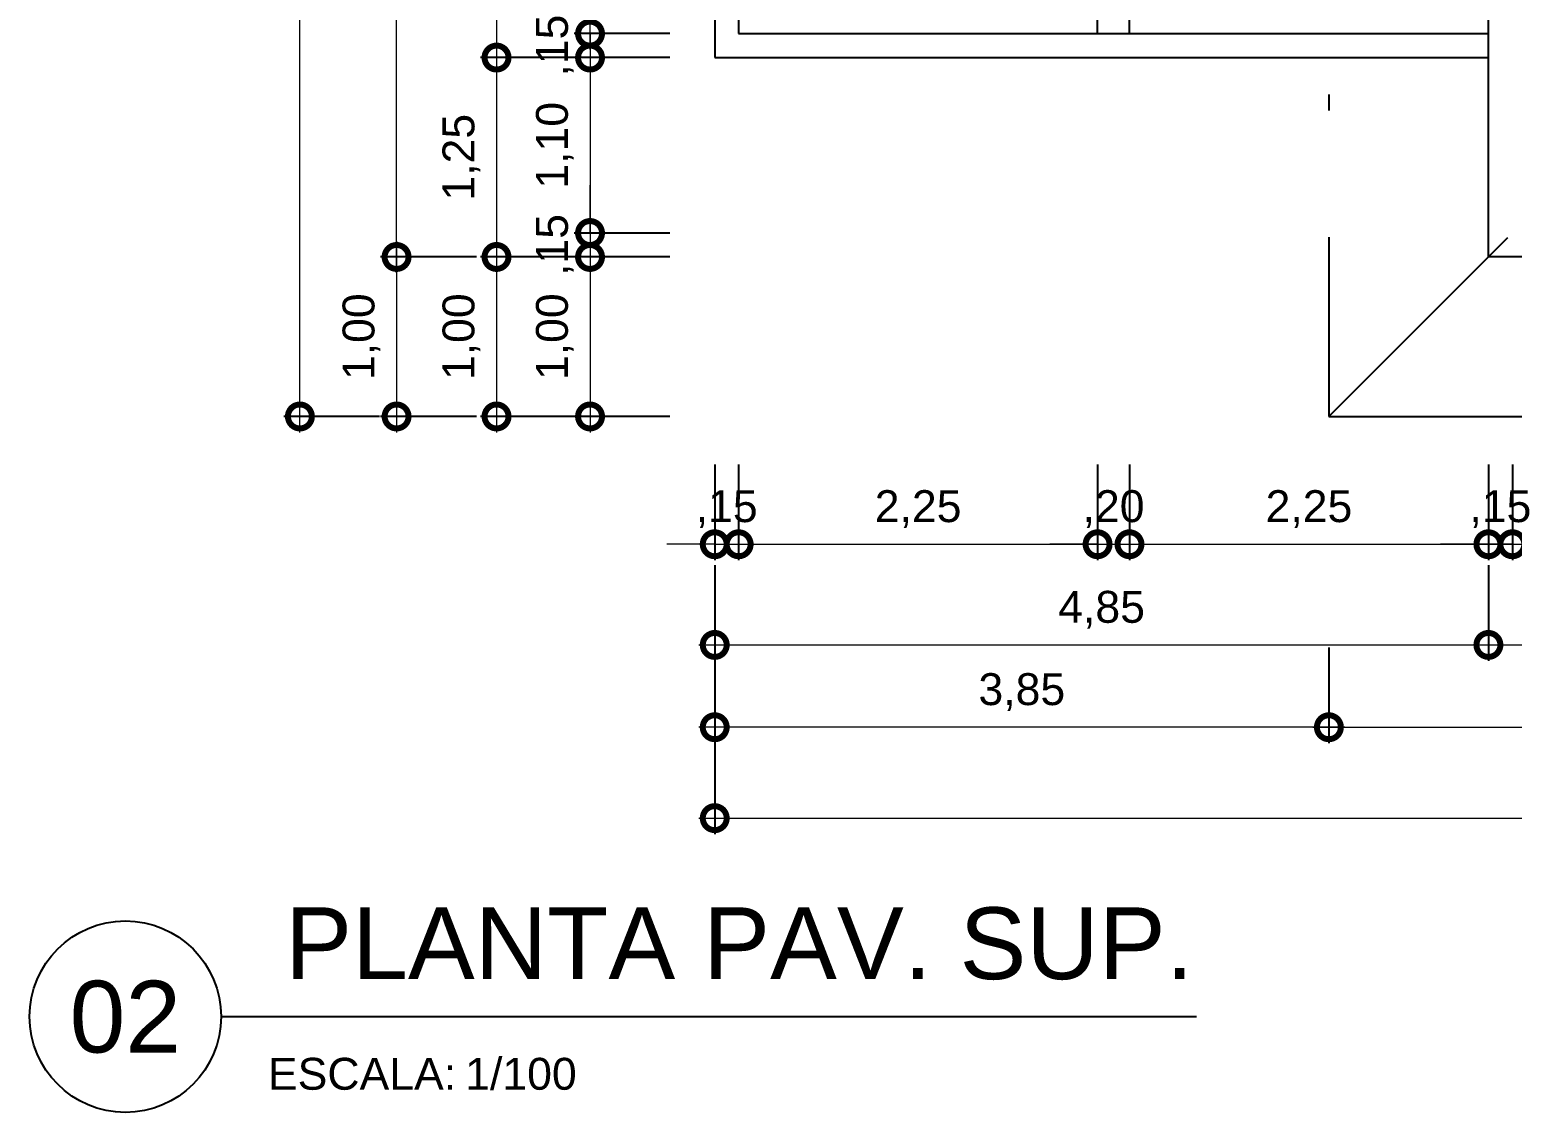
# Model space of a CAD drawing. Header units: metres. Extents: x 47788.9 to 47882.9, y 23411 to 23449.6.
# Drawn here: x 47789.1 to 47798.4, y 23415.6 to 23422.39 of the extents above; entities that cross this region are included whole.
import ezdxf
from ezdxf.enums import TextEntityAlignment as Align

# ---------------------------------------------------------------- set-up
doc = ezdxf.new("R2010")
doc.units = ezdxf.units.M
doc.header["$LTSCALE"] = 0.25
doc.linetypes.add('DASHDOT2', pattern=[12.7, 6.35, -3.175, 0, -3.175])
for name, color, linetype in [('0 @ 0.1', 7, 'Continuous'), ('ARQ_ALV CT', 5, 'Continuous'), ('ARQ_PISO 01', 1, 'Continuous'), ('ARQ_PROJ SUP', 1, 'DASHDOT2'), ('SIMB_02', 2, 'Continuous'), ('SIMB_TXT', 1, 'Continuous')]:
    doc.layers.add(name, color=color, linetype=linetype)
doc.layers.add('ARQ_0_AREAS', color=7, linetype='Continuous', true_color=0x5a1694, plot=False)
doc.layers.add('ARQ_COTA_AZUL', color=5, linetype='Continuous', lineweight=20, true_color=0x0000ff)
doc.styles.add('cota', font='arial.ttf')
doc.styles.add('SIMB', font='arial.ttf')
doc.dimstyles.new('Info 01 - annot', dxfattribs={"dimtxt": 2, "dimasz": 3, "dimexe": 1, "dimexo": 1, "dimgap": 1, "dimtad": 1, "dimzin": 4, "dimtxsty": 'cota', "dimblk": 'DOTSMALL', "dimcen": 2, "dimdle": 1, "dimclrd": 256, "dimclre": 256, "dimclrt": 1, "dimazin": 2, "dimtfac": 0.09, "dimtix": 1, "dimtmove": 2, "dimatfit": 2, "dimfxl": 5, "dimfxlon": 1, "dimtolj": 1, "dimtzin": 4, "dimlwd": -1, "dimarcsym": 1})

# ---------------------------------------------------------------- blocks, each defined once
blk = doc.blocks.new('_DotSmall')
at = {"color": 0, "linetype": 'ByBlock', "const_width": 0.5}
blk.add_lwpolyline([(-0.0625, 0, 1), (0.0625, 0, 1)], format="xyb", close=True, dxfattribs=at)
blk = doc.blocks.new('*D37')
at = {"layer": 'ARQ_COTA_AZUL', "transparency": 16777216}
for p, q in [((47792.6161, 23422.3628), (47792.6161, 23422.6628)), ((47792.6161, 23422.3628), (47792.6161, 23422.2128)), ((47792.6161, 23422.2128), (47792.6161, 23421.9128))]:
    blk.add_line(p, q, dxfattribs=at)
at = {"layer": 'ARQ_COTA_AZUL', "lineweight": -2, "transparency": 16777216}
for p, q in [((47793.1161, 23422.3628), (47792.5161, 23422.3628)), ((47793.1161, 23422.2128), (47792.5161, 23422.2128))]:
    blk.add_line(p, q, dxfattribs=at)
at = {"layer": 'Defpoints', "color": 0, "transparency": 16777216}
for p in [(47793.5478, 23422.3628), (47792.6161, 23422.2128), (47793.3978, 23422.2128)]:
    blk.add_point(p, dxfattribs=at)
at = {"layer": 'ARQ_COTA_AZUL', "transparency": 16777216, "xscale": 0.3, "yscale": 0.3, "zscale": 0.3}
for p, rotation in [((47792.6161, 23422.3628), 270), ((47792.6161, 23422.2128), 90)]:
    blk.add_blockref('_DotSmall', p, dxfattribs=dict(at, rotation=rotation))
at = {"layer": 'ARQ_COTA_AZUL', "color": 1, "transparency": 16777216, "insert": (47792.3959, 23422.2878), "char_height": 0.2, "attachment_point": 5, "rotation": 90, "style": 'cota'}
blk.add_mtext('\\A1;,15', dxfattribs=at)
blk = doc.blocks.new('*D38')
at = {"layer": 'ARQ_COTA_AZUL', "transparency": 16777216}
blk.add_line((47792.03, 23428.7628), (47792.03, 23422.1128), dxfattribs=at)
at = {"layer": 'ARQ_COTA_AZUL', "lineweight": -2, "transparency": 16777216}
for p, q in [((47792.53, 23428.6628), (47791.93, 23428.6628)), ((47792.53, 23422.2128), (47791.93, 23422.2128))]:
    blk.add_line(p, q, dxfattribs=at)
at = {"layer": 'Defpoints', "color": 0, "transparency": 16777216}
for p in [(47793.3978, 23428.6628), (47792.03, 23422.2128), (47793.3978, 23422.2128)]:
    blk.add_point(p, dxfattribs=at)
at = {"layer": 'ARQ_COTA_AZUL', "transparency": 16777216, "xscale": 0.3, "yscale": 0.3, "zscale": 0.3}
for p, rotation in [((47792.03, 23428.6628), 90), ((47792.03, 23422.2128), 270)]:
    blk.add_blockref('_DotSmall', p, dxfattribs=dict(at, rotation=rotation))
at = {"layer": 'ARQ_COTA_AZUL', "color": 1, "transparency": 16777216, "insert": (47791.8098, 23425.4378), "char_height": 0.2, "attachment_point": 5, "rotation": 90, "style": 'cota'}
blk.add_mtext('\\A1;6,45', dxfattribs=at)
blk = doc.blocks.new('*D39')
at = {"layer": 'ARQ_COTA_AZUL', "lineweight": -2, "transparency": 16777216}
for p, q in [((47793.3978, 23419.6617), (47793.3978, 23419.0617)), ((47793.5478, 23419.6617), (47793.5478, 23419.0617))]:
    blk.add_line(p, q, dxfattribs=at)
at = {"layer": 'ARQ_COTA_AZUL', "transparency": 16777216}
for p, q in [((47793.3978, 23419.1617), (47793.0978, 23419.1617)), ((47793.3978, 23419.1617), (47793.5478, 23419.1617)), ((47793.5478, 23419.1617), (47793.8478, 23419.1617))]:
    blk.add_line(p, q, dxfattribs=at)
at = {"layer": 'Defpoints', "color": 0, "transparency": 16777216}
for p in [(47793.5478, 23422.3628), (47793.3978, 23422.2128), (47793.5478, 23419.1617)]:
    blk.add_point(p, dxfattribs=at)
at = {"layer": 'ARQ_COTA_AZUL', "transparency": 16777216, "xscale": 0.3, "yscale": 0.3, "zscale": 0.3}
blk.add_blockref('_DotSmall', (47793.3978, 23419.1617), dxfattribs=at)
at = {"layer": 'ARQ_COTA_AZUL', "transparency": 16777216, "xscale": 0.3, "yscale": 0.3, "zscale": 0.3, "rotation": 180}
blk.add_blockref('_DotSmall', (47793.5478, 23419.1617), dxfattribs=at)
at = {"layer": 'ARQ_COTA_AZUL', "color": 1, "transparency": 16777216, "insert": (47793.4728, 23419.3819), "char_height": 0.2, "attachment_point": 5, "style": 'cota'}
blk.add_mtext('\\A1;,15', dxfattribs=at)
blk = doc.blocks.new('*D40')
at = {"layer": 'ARQ_COTA_AZUL', "lineweight": -2, "transparency": 16777216}
for p, q in [((47793.5478, 23419.6617), (47793.5478, 23419.0617)), ((47795.7978, 23419.6617), (47795.7978, 23419.0617))]:
    blk.add_line(p, q, dxfattribs=at)
at = {"layer": 'ARQ_COTA_AZUL', "transparency": 16777216}
blk.add_line((47793.4478, 23419.1617), (47795.8978, 23419.1617), dxfattribs=at)
at = {"layer": 'Defpoints', "color": 0, "transparency": 16777216}
for p in [(47793.5478, 23422.3628), (47795.7978, 23422.3628), (47795.7978, 23419.1617)]:
    blk.add_point(p, dxfattribs=at)
at = {"layer": 'ARQ_COTA_AZUL', "transparency": 16777216, "xscale": 0.3, "yscale": 0.3, "zscale": 0.3, "rotation": 180}
blk.add_blockref('_DotSmall', (47793.5478, 23419.1617), dxfattribs=at)
at = {"layer": 'ARQ_COTA_AZUL', "transparency": 16777216, "xscale": 0.3, "yscale": 0.3, "zscale": 0.3}
blk.add_blockref('_DotSmall', (47795.7978, 23419.1617), dxfattribs=at)
at = {"layer": 'ARQ_COTA_AZUL', "color": 1, "transparency": 16777216, "insert": (47794.6728, 23419.3819), "char_height": 0.2, "attachment_point": 5, "style": 'cota'}
blk.add_mtext('\\A1;2,25', dxfattribs=at)
blk = doc.blocks.new('*D41')
at = {"layer": 'ARQ_COTA_AZUL', "lineweight": -2, "transparency": 16777216}
for p, q in [((47795.7978, 23419.6617), (47795.7978, 23419.0617)), ((47795.9978, 23419.6617), (47795.9978, 23419.0617))]:
    blk.add_line(p, q, dxfattribs=at)
at = {"layer": 'ARQ_COTA_AZUL', "transparency": 16777216}
for p, q in [((47795.7978, 23419.1617), (47795.4978, 23419.1617)), ((47795.7978, 23419.1617), (47795.9978, 23419.1617)), ((47795.9978, 23419.1617), (47796.2978, 23419.1617))]:
    blk.add_line(p, q, dxfattribs=at)
at = {"layer": 'Defpoints', "color": 0, "transparency": 16777216}
for p in [(47795.7978, 23422.3628), (47795.9978, 23422.3628), (47795.9978, 23419.1617)]:
    blk.add_point(p, dxfattribs=at)
at = {"layer": 'ARQ_COTA_AZUL', "transparency": 16777216, "xscale": 0.3, "yscale": 0.3, "zscale": 0.3}
blk.add_blockref('_DotSmall', (47795.7978, 23419.1617), dxfattribs=at)
at = {"layer": 'ARQ_COTA_AZUL', "transparency": 16777216, "xscale": 0.3, "yscale": 0.3, "zscale": 0.3, "rotation": 180}
blk.add_blockref('_DotSmall', (47795.9978, 23419.1617), dxfattribs=at)
at = {"layer": 'ARQ_COTA_AZUL', "color": 1, "transparency": 16777216, "insert": (47795.8978, 23419.3819), "char_height": 0.2, "attachment_point": 5, "style": 'cota'}
blk.add_mtext('\\A1;,20', dxfattribs=at)
blk = doc.blocks.new('*D42')
at = {"layer": 'ARQ_COTA_AZUL', "lineweight": -2, "transparency": 16777216}
for p, q in [((47795.9978, 23419.6617), (47795.9978, 23419.0617)), ((47798.2478, 23419.6617), (47798.2478, 23419.0617))]:
    blk.add_line(p, q, dxfattribs=at)
at = {"layer": 'ARQ_COTA_AZUL', "transparency": 16777216}
blk.add_line((47795.8978, 23419.1617), (47798.3478, 23419.1617), dxfattribs=at)
at = {"layer": 'Defpoints', "color": 0, "transparency": 16777216}
for p in [(47795.9978, 23422.3628), (47798.2478, 23422.2128), (47798.2478, 23419.1617)]:
    blk.add_point(p, dxfattribs=at)
at = {"layer": 'ARQ_COTA_AZUL', "transparency": 16777216, "xscale": 0.3, "yscale": 0.3, "zscale": 0.3, "rotation": 180}
blk.add_blockref('_DotSmall', (47795.9978, 23419.1617), dxfattribs=at)
at = {"layer": 'ARQ_COTA_AZUL', "transparency": 16777216, "xscale": 0.3, "yscale": 0.3, "zscale": 0.3}
blk.add_blockref('_DotSmall', (47798.2478, 23419.1617), dxfattribs=at)
at = {"layer": 'ARQ_COTA_AZUL', "color": 1, "transparency": 16777216, "insert": (47797.1228, 23419.3819), "char_height": 0.2, "attachment_point": 5, "style": 'cota'}
blk.add_mtext('\\A1;2,25', dxfattribs=at)
blk = doc.blocks.new('*D43')
at = {"layer": 'ARQ_COTA_AZUL', "lineweight": -2, "transparency": 16777216}
for p, q in [((47793.3978, 23419.0305), (47793.3978, 23418.4305)), ((47798.2478, 23419.0305), (47798.2478, 23418.4305))]:
    blk.add_line(p, q, dxfattribs=at)
at = {"layer": 'ARQ_COTA_AZUL', "transparency": 16777216}
blk.add_line((47793.2978, 23418.5305), (47798.3478, 23418.5305), dxfattribs=at)
at = {"layer": 'Defpoints', "color": 0, "transparency": 16777216}
for p in [(47793.3978, 23422.2128), (47798.2478, 23422.2128), (47798.2478, 23418.5305)]:
    blk.add_point(p, dxfattribs=at)
at = {"layer": 'ARQ_COTA_AZUL', "transparency": 16777216, "xscale": 0.3, "yscale": 0.3, "zscale": 0.3, "rotation": 180}
blk.add_blockref('_DotSmall', (47793.3978, 23418.5305), dxfattribs=at)
at = {"layer": 'ARQ_COTA_AZUL', "transparency": 16777216, "xscale": 0.3, "yscale": 0.3, "zscale": 0.3}
blk.add_blockref('_DotSmall', (47798.2478, 23418.5305), dxfattribs=at)
at = {"layer": 'ARQ_COTA_AZUL', "color": 1, "transparency": 16777216, "insert": (47795.8228, 23418.7507), "char_height": 0.2, "attachment_point": 5, "style": 'cota'}
blk.add_mtext('\\A1;4,85', dxfattribs=at)
blk = doc.blocks.new('*D29')
at = {"layer": 'ARQ_COTA_AZUL', "transparency": 16777216}
blk.add_line((47792.6161, 23422.2628), (47792.6161, 23428.6128), dxfattribs=at)
at = {"layer": 'ARQ_COTA_AZUL', "lineweight": -2, "transparency": 16777216}
for p, q in [((47793.1161, 23428.5128), (47792.5161, 23428.5128)), ((47793.1161, 23422.3628), (47792.5161, 23422.3628))]:
    blk.add_line(p, q, dxfattribs=at)
at = {"layer": 'Defpoints', "color": 0, "transparency": 16777216}
for p in [(47792.6161, 23428.5128), (47793.5478, 23428.5128), (47793.5478, 23422.3628)]:
    blk.add_point(p, dxfattribs=at)
at = {"layer": 'ARQ_COTA_AZUL', "transparency": 16777216, "xscale": 0.3, "yscale": 0.3, "zscale": 0.3}
for p, rotation in [((47792.6161, 23428.5128), 90), ((47792.6161, 23422.3628), 270)]:
    blk.add_blockref('_DotSmall', p, dxfattribs=dict(at, rotation=rotation))
at = {"layer": 'ARQ_COTA_AZUL', "color": 1, "transparency": 16777216, "insert": (47792.3959, 23425.4378), "char_height": 0.2, "attachment_point": 5, "rotation": 90, "style": 'cota'}
blk.add_mtext('\\A1;6,15', dxfattribs=at)
blk = doc.blocks.new('*D47')
at = {"layer": 'ARQ_COTA_AZUL', "lineweight": -2, "transparency": 16777216}
for p, q in [((47798.3978, 23419.6617), (47798.3978, 23419.0617)), ((47800.8978, 23419.6617), (47800.8978, 23419.0617))]:
    blk.add_line(p, q, dxfattribs=at)
at = {"layer": 'ARQ_COTA_AZUL', "transparency": 16777216}
blk.add_line((47798.2978, 23419.1617), (47800.9978, 23419.1617), dxfattribs=at)
at = {"layer": 'Defpoints', "color": 0, "transparency": 16777216}
for p in [(47798.3978, 23421.1128), (47800.8978, 23421.1128), (47800.8978, 23419.1617)]:
    blk.add_point(p, dxfattribs=at)
at = {"layer": 'ARQ_COTA_AZUL', "transparency": 16777216, "xscale": 0.3, "yscale": 0.3, "zscale": 0.3, "rotation": 180}
blk.add_blockref('_DotSmall', (47798.3978, 23419.1617), dxfattribs=at)
at = {"layer": 'ARQ_COTA_AZUL', "transparency": 16777216, "xscale": 0.3, "yscale": 0.3, "zscale": 0.3}
blk.add_blockref('_DotSmall', (47800.8978, 23419.1617), dxfattribs=at)
at = {"layer": 'ARQ_COTA_AZUL', "color": 1, "transparency": 16777216, "insert": (47799.6478, 23419.3819), "char_height": 0.2, "attachment_point": 5, "style": 'cota'}
blk.add_mtext('\\A1;2,50', dxfattribs=at)
blk = doc.blocks.new('*U106')
at = {"layer": 'SIMB_02'}
blk.add_line((6, 0), (67.145, 0), dxfattribs=at)
blk.add_circle((0, 0), 6, dxfattribs=at)
at = {"layer": 'SIMB_TXT', "style": 'SIMB'}
blk.add_text('ESCALA:', height=2, dxfattribs=at).set_placement((8.936, -4.582))
blk.add_attdef('TITULO_DO_DESENHO', text='', height=4.5, dxfattribs=at).set_placement((10.022, 1), align=Align.BOTTOM_LEFT)
blk.add_attdef('NUM', text='', height=4.5, dxfattribs=at).set_placement((0, 0), align=Align.MIDDLE_CENTER)
blk.add_attdef('ESCALA', (21.304, -4.582), '', height=2, dxfattribs=at)
blk = doc.blocks.new('*D107')
at = {"layer": 'ARQ_COTA_AZUL', "lineweight": -2, "transparency": 16777216}
for p, q in [((47798.2478, 23419.0305), (47798.2478, 23418.4305)), ((47807.1978, 23419.0305), (47807.1978, 23418.4305))]:
    blk.add_line(p, q, dxfattribs=at)
at = {"layer": 'ARQ_COTA_AZUL', "transparency": 16777216}
blk.add_line((47798.1478, 23418.5305), (47807.2978, 23418.5305), dxfattribs=at)
at = {"layer": 'Defpoints', "color": 0, "transparency": 16777216}
for p in [(47798.2478, 23422.2128), (47807.1978, 23420.9628), (47807.1978, 23418.5305)]:
    blk.add_point(p, dxfattribs=at)
at = {"layer": 'ARQ_COTA_AZUL', "transparency": 16777216, "xscale": 0.3, "yscale": 0.3, "zscale": 0.3, "rotation": 180}
blk.add_blockref('_DotSmall', (47798.2478, 23418.5305), dxfattribs=at)
at = {"layer": 'ARQ_COTA_AZUL', "transparency": 16777216, "xscale": 0.3, "yscale": 0.3, "zscale": 0.3}
blk.add_blockref('_DotSmall', (47807.1978, 23418.5305), dxfattribs=at)
at = {"layer": 'ARQ_COTA_AZUL', "color": 1, "transparency": 16777216, "insert": (47802.7228, 23418.7507), "char_height": 0.2, "attachment_point": 5, "style": 'cota'}
blk.add_mtext('\\A1;8,95', dxfattribs=at)
blk = doc.blocks.new('*D109')
at = {"layer": 'ARQ_COTA_AZUL', "lineweight": -2, "transparency": 16777216}
for p, q in [((47797.2478, 23418.5145), (47797.2478, 23417.9145)), ((47808.1978, 23418.5145), (47808.1978, 23417.9145))]:
    blk.add_line(p, q, dxfattribs=at)
at = {"layer": 'ARQ_COTA_AZUL', "transparency": 16777216}
blk.add_line((47797.1478, 23418.0145), (47808.2978, 23418.0145), dxfattribs=at)
at = {"layer": 'Defpoints', "color": 0, "transparency": 16777216}
for p in [(47797.2478, 23419.9628), (47808.1978, 23419.9628), (47808.1978, 23418.0145)]:
    blk.add_point(p, dxfattribs=at)
at = {"layer": 'ARQ_COTA_AZUL', "transparency": 16777216, "xscale": 0.3, "yscale": 0.3, "zscale": 0.3, "rotation": 180}
blk.add_blockref('_DotSmall', (47797.2478, 23418.0145), dxfattribs=at)
at = {"layer": 'ARQ_COTA_AZUL', "transparency": 16777216, "xscale": 0.3, "yscale": 0.3, "zscale": 0.3}
blk.add_blockref('_DotSmall', (47808.1978, 23418.0145), dxfattribs=at)
at = {"layer": 'ARQ_COTA_AZUL', "color": 1, "transparency": 16777216, "insert": (47802.7228, 23418.2347), "char_height": 0.2, "attachment_point": 5, "style": 'cota'}
blk.add_mtext('\\A1;10,95', dxfattribs=at)
blk = doc.blocks.new('*D120')
at = {"layer": 'ARQ_COTA_AZUL', "transparency": 16777216}
blk.add_line((47792.6161, 23422.3128), (47792.6161, 23421.0128), dxfattribs=at)
at = {"layer": 'ARQ_COTA_AZUL', "lineweight": -2, "transparency": 16777216}
for p, q in [((47793.1161, 23422.2128), (47792.5161, 23422.2128)), ((47793.1161, 23421.1128), (47792.5161, 23421.1128))]:
    blk.add_line(p, q, dxfattribs=at)
at = {"layer": 'Defpoints', "color": 0, "transparency": 16777216}
for p in [(47793.3978, 23422.2128), (47792.6161, 23421.1128), (47798.3978, 23421.1128)]:
    blk.add_point(p, dxfattribs=at)
at = {"layer": 'ARQ_COTA_AZUL', "transparency": 16777216, "xscale": 0.3, "yscale": 0.3, "zscale": 0.3}
for p, rotation in [((47792.6161, 23422.2128), 90), ((47792.6161, 23421.1128), 270)]:
    blk.add_blockref('_DotSmall', p, dxfattribs=dict(at, rotation=rotation))
at = {"layer": 'ARQ_COTA_AZUL', "color": 1, "transparency": 16777216, "insert": (47792.3959, 23421.6628), "char_height": 0.2, "attachment_point": 5, "rotation": 90, "style": 'cota'}
blk.add_mtext('\\A1;1,10', dxfattribs=at)
blk = doc.blocks.new('*D121')
at = {"layer": 'ARQ_COTA_AZUL', "transparency": 16777216}
blk.add_line((47792.03, 23422.3128), (47792.03, 23420.8628), dxfattribs=at)
at = {"layer": 'ARQ_COTA_AZUL', "lineweight": -2, "transparency": 16777216}
for p, q in [((47792.53, 23422.2128), (47791.93, 23422.2128)), ((47792.53, 23420.9628), (47791.93, 23420.9628))]:
    blk.add_line(p, q, dxfattribs=at)
at = {"layer": 'Defpoints', "color": 0, "transparency": 16777216}
for p in [(47793.3978, 23422.2128), (47792.03, 23420.9628), (47798.2478, 23420.9628)]:
    blk.add_point(p, dxfattribs=at)
at = {"layer": 'ARQ_COTA_AZUL', "transparency": 16777216, "xscale": 0.3, "yscale": 0.3, "zscale": 0.3}
for p, rotation in [((47792.03, 23422.2128), 90), ((47792.03, 23420.9628), 270)]:
    blk.add_blockref('_DotSmall', p, dxfattribs=dict(at, rotation=rotation))
at = {"layer": 'ARQ_COTA_AZUL', "color": 1, "transparency": 16777216, "insert": (47791.8098, 23421.5878), "char_height": 0.2, "attachment_point": 5, "rotation": 90, "style": 'cota'}
blk.add_mtext('\\A1;1,25', dxfattribs=at)
blk = doc.blocks.new('*D136')
at = {"layer": 'ARQ_COTA_AZUL', "transparency": 16777216}
blk.add_line((47791.4035, 23420.8628), (47791.4035, 23430.0128), dxfattribs=at)
at = {"layer": 'ARQ_COTA_AZUL', "lineweight": -2, "transparency": 16777216}
for p, q in [((47791.9035, 23429.9128), (47791.3035, 23429.9128)), ((47791.9035, 23420.9628), (47791.3035, 23420.9628))]:
    blk.add_line(p, q, dxfattribs=at)
at = {"layer": 'Defpoints', "color": 0, "transparency": 16777216}
for p in [(47791.4035, 23429.9128), (47798.2478, 23429.9128), (47798.2478, 23420.9628)]:
    blk.add_point(p, dxfattribs=at)
at = {"layer": 'ARQ_COTA_AZUL', "transparency": 16777216, "xscale": 0.3, "yscale": 0.3, "zscale": 0.3}
for p, rotation in [((47791.4035, 23429.9128), 90), ((47791.4035, 23420.9628), 270)]:
    blk.add_blockref('_DotSmall', p, dxfattribs=dict(at, rotation=rotation))
at = {"layer": 'ARQ_COTA_AZUL', "color": 1, "transparency": 16777216, "insert": (47791.1833, 23425.4378), "char_height": 0.2, "attachment_point": 5, "rotation": 90, "style": 'cota'}
blk.add_mtext('\\A1;8,95', dxfattribs=at)
blk = doc.blocks.new('*D138')
at = {"layer": 'ARQ_COTA_AZUL', "transparency": 16777216}
blk.add_line((47791.4035, 23421.0628), (47791.4035, 23419.8628), dxfattribs=at)
at = {"layer": 'ARQ_COTA_AZUL', "lineweight": -2, "transparency": 16777216}
for p, q in [((47791.9035, 23420.9628), (47791.3035, 23420.9628)), ((47791.9035, 23419.9628), (47791.3035, 23419.9628))]:
    blk.add_line(p, q, dxfattribs=at)
at = {"layer": 'Defpoints', "color": 0, "transparency": 16777216}
for p in [(47798.2478, 23420.9628), (47791.4035, 23419.9628), (47797.2478, 23419.9628)]:
    blk.add_point(p, dxfattribs=at)
at = {"layer": 'ARQ_COTA_AZUL', "transparency": 16777216, "xscale": 0.3, "yscale": 0.3, "zscale": 0.3}
for p, rotation in [((47791.4035, 23420.9628), 90), ((47791.4035, 23419.9628), 270)]:
    blk.add_blockref('_DotSmall', p, dxfattribs=dict(at, rotation=rotation))
at = {"layer": 'ARQ_COTA_AZUL', "color": 1, "transparency": 16777216, "insert": (47791.1833, 23420.4628), "char_height": 0.2, "attachment_point": 5, "rotation": 90, "style": 'cota'}
blk.add_mtext('\\A1;1,00', dxfattribs=at)
blk = doc.blocks.new('*D139')
at = {"layer": 'ARQ_COTA_AZUL', "transparency": 16777216}
blk.add_line((47790.7973, 23419.8628), (47790.7973, 23431.0128), dxfattribs=at)
at = {"layer": 'ARQ_COTA_AZUL', "lineweight": -2, "transparency": 16777216}
for p, q in [((47791.2973, 23430.9128), (47790.6973, 23430.9128)), ((47791.2973, 23419.9628), (47790.6973, 23419.9628))]:
    blk.add_line(p, q, dxfattribs=at)
at = {"layer": 'Defpoints', "color": 0, "transparency": 16777216}
for p in [(47790.7973, 23430.9128), (47797.2478, 23430.9128), (47797.2478, 23419.9628)]:
    blk.add_point(p, dxfattribs=at)
at = {"layer": 'ARQ_COTA_AZUL', "transparency": 16777216, "xscale": 0.3, "yscale": 0.3, "zscale": 0.3}
for p, rotation in [((47790.7973, 23430.9128), 90), ((47790.7973, 23419.9628), 270)]:
    blk.add_blockref('_DotSmall', p, dxfattribs=dict(at, rotation=rotation))
at = {"layer": 'ARQ_COTA_AZUL', "color": 1, "transparency": 16777216, "insert": (47790.5771, 23425.4378), "char_height": 0.2, "attachment_point": 5, "rotation": 90, "style": 'cota'}
blk.add_mtext('\\A1;10,95', dxfattribs=at)
blk = doc.blocks.new('*D141')
at = {"layer": 'ARQ_COTA_AZUL', "lineweight": -2, "transparency": 16777216}
for p, q in [((47793.3978, 23417.9445), (47793.3978, 23417.3445)), ((47808.1978, 23417.9445), (47808.1978, 23417.3445))]:
    blk.add_line(p, q, dxfattribs=at)
at = {"layer": 'ARQ_COTA_AZUL', "transparency": 16777216}
blk.add_line((47793.2978, 23417.4445), (47808.2978, 23417.4445), dxfattribs=at)
at = {"layer": 'Defpoints', "color": 0, "transparency": 16777216}
for p in [(47793.3978, 23422.2128), (47808.1978, 23419.9628), (47808.1978, 23417.4445)]:
    blk.add_point(p, dxfattribs=at)
at = {"layer": 'ARQ_COTA_AZUL', "transparency": 16777216, "xscale": 0.3, "yscale": 0.3, "zscale": 0.3, "rotation": 180}
blk.add_blockref('_DotSmall', (47793.3978, 23417.4445), dxfattribs=at)
at = {"layer": 'ARQ_COTA_AZUL', "transparency": 16777216, "xscale": 0.3, "yscale": 0.3, "zscale": 0.3}
blk.add_blockref('_DotSmall', (47808.1978, 23417.4445), dxfattribs=at)
at = {"layer": 'ARQ_COTA_AZUL', "color": 1, "transparency": 16777216, "insert": (47800.7978, 23417.6647), "char_height": 0.2, "attachment_point": 5, "style": 'cota'}
blk.add_mtext('\\A1;14,80', dxfattribs=at)
blk = doc.blocks.new('*D155')
at = {"layer": 'ARQ_COTA_AZUL', "transparency": 16777216}
blk.add_line((47792.6161, 23421.0628), (47792.6161, 23419.8628), dxfattribs=at)
at = {"layer": 'ARQ_COTA_AZUL', "lineweight": -2, "transparency": 16777216}
for p, q in [((47793.1161, 23420.9628), (47792.5161, 23420.9628)), ((47793.1161, 23419.9628), (47792.5161, 23419.9628))]:
    blk.add_line(p, q, dxfattribs=at)
at = {"layer": 'Defpoints', "color": 0, "transparency": 16777216}
for p in [(47798.2478, 23420.9628), (47792.6161, 23419.9628), (47797.2478, 23419.9628)]:
    blk.add_point(p, dxfattribs=at)
at = {"layer": 'ARQ_COTA_AZUL', "transparency": 16777216, "xscale": 0.3, "yscale": 0.3, "zscale": 0.3}
for p, rotation in [((47792.6161, 23420.9628), 90), ((47792.6161, 23419.9628), 270)]:
    blk.add_blockref('_DotSmall', p, dxfattribs=dict(at, rotation=rotation))
at = {"layer": 'ARQ_COTA_AZUL', "color": 1, "transparency": 16777216, "insert": (47792.3959, 23420.4628), "char_height": 0.2, "attachment_point": 5, "rotation": 90, "style": 'cota'}
blk.add_mtext('\\A1;1,00', dxfattribs=at)
blk = doc.blocks.new('*D156')
at = {"layer": 'ARQ_COTA_AZUL', "lineweight": -2, "transparency": 16777216}
for p, q in [((47793.3978, 23418.5145), (47793.3978, 23417.9145)), ((47797.2478, 23418.5145), (47797.2478, 23417.9145))]:
    blk.add_line(p, q, dxfattribs=at)
at = {"layer": 'ARQ_COTA_AZUL', "transparency": 16777216}
blk.add_line((47797.3478, 23418.0145), (47793.2978, 23418.0145), dxfattribs=at)
at = {"layer": 'Defpoints', "color": 0, "transparency": 16777216}
for p in [(47793.3978, 23422.2128), (47797.2478, 23419.9628), (47793.3978, 23418.0145)]:
    blk.add_point(p, dxfattribs=at)
at = {"layer": 'ARQ_COTA_AZUL', "transparency": 16777216, "xscale": 0.3, "yscale": 0.3, "zscale": 0.3, "rotation": 180}
blk.add_blockref('_DotSmall', (47793.3978, 23418.0145), dxfattribs=at)
at = {"layer": 'ARQ_COTA_AZUL', "transparency": 16777216, "xscale": 0.3, "yscale": 0.3, "zscale": 0.3}
blk.add_blockref('_DotSmall', (47797.2478, 23418.0145), dxfattribs=at)
at = {"layer": 'ARQ_COTA_AZUL', "color": 1, "transparency": 16777216, "insert": (47795.3228, 23418.2347), "char_height": 0.2, "attachment_point": 5, "style": 'cota'}
blk.add_mtext('\\A1;3,85', dxfattribs=at)
blk = doc.blocks.new('*D165')
at = {"layer": 'ARQ_COTA_AZUL', "lineweight": -2, "transparency": 16777216}
for p, q in [((47798.2478, 23419.6617), (47798.2478, 23419.0617)), ((47798.3978, 23419.6617), (47798.3978, 23419.0617))]:
    blk.add_line(p, q, dxfattribs=at)
at = {"layer": 'ARQ_COTA_AZUL', "transparency": 16777216}
for p, q in [((47798.2478, 23419.1617), (47797.9478, 23419.1617)), ((47798.3978, 23419.1617), (47798.2478, 23419.1617)), ((47798.3978, 23419.1617), (47798.6978, 23419.1617))]:
    blk.add_line(p, q, dxfattribs=at)
at = {"layer": 'Defpoints', "color": 0, "transparency": 16777216}
for p in [(47798.3978, 23421.1128), (47798.2478, 23420.9628), (47798.2478, 23419.1617)]:
    blk.add_point(p, dxfattribs=at)
at = {"layer": 'ARQ_COTA_AZUL', "transparency": 16777216, "xscale": 0.3, "yscale": 0.3, "zscale": 0.3}
blk.add_blockref('_DotSmall', (47798.2478, 23419.1617), dxfattribs=at)
at = {"layer": 'ARQ_COTA_AZUL', "transparency": 16777216, "xscale": 0.3, "yscale": 0.3, "zscale": 0.3, "rotation": 180}
blk.add_blockref('_DotSmall', (47798.3978, 23419.1617), dxfattribs=at)
at = {"layer": 'ARQ_COTA_AZUL', "color": 1, "transparency": 16777216, "insert": (47798.3228, 23419.3819), "char_height": 0.2, "attachment_point": 5, "style": 'cota'}
blk.add_mtext('\\A1;,15', dxfattribs=at)
blk = doc.blocks.new('*D171')
at = {"layer": 'ARQ_COTA_AZUL', "transparency": 16777216}
for p, q in [((47792.6161, 23421.1128), (47792.6161, 23421.4128)), ((47792.6161, 23421.1128), (47792.6161, 23420.9628)), ((47792.6161, 23420.9628), (47792.6161, 23420.6628))]:
    blk.add_line(p, q, dxfattribs=at)
at = {"layer": 'ARQ_COTA_AZUL', "lineweight": -2, "transparency": 16777216}
for p, q in [((47793.1161, 23421.1128), (47792.5161, 23421.1128)), ((47793.1161, 23420.9628), (47792.5161, 23420.9628))]:
    blk.add_line(p, q, dxfattribs=at)
at = {"layer": 'Defpoints', "color": 0, "transparency": 16777216}
for p in [(47798.3978, 23421.1128), (47792.6161, 23420.9628), (47798.2478, 23420.9628)]:
    blk.add_point(p, dxfattribs=at)
at = {"layer": 'ARQ_COTA_AZUL', "transparency": 16777216, "xscale": 0.3, "yscale": 0.3, "zscale": 0.3}
for p, rotation in [((47792.6161, 23421.1128), 270), ((47792.6161, 23420.9628), 90)]:
    blk.add_blockref('_DotSmall', p, dxfattribs=dict(at, rotation=rotation))
at = {"layer": 'ARQ_COTA_AZUL', "color": 1, "transparency": 16777216, "insert": (47792.3959, 23421.0378), "char_height": 0.2, "attachment_point": 5, "rotation": 90, "style": 'cota'}
blk.add_mtext('\\A1;,15', dxfattribs=at)
blk = doc.blocks.new('*D172')
at = {"layer": 'ARQ_COTA_AZUL', "transparency": 16777216}
blk.add_line((47792.03, 23421.0628), (47792.03, 23419.8628), dxfattribs=at)
at = {"layer": 'ARQ_COTA_AZUL', "lineweight": -2, "transparency": 16777216}
for p, q in [((47792.53, 23420.9628), (47791.93, 23420.9628)), ((47792.53, 23419.9628), (47791.93, 23419.9628))]:
    blk.add_line(p, q, dxfattribs=at)
at = {"layer": 'Defpoints', "color": 0, "transparency": 16777216}
for p in [(47798.2478, 23420.9628), (47792.03, 23419.9628), (47797.2478, 23419.9628)]:
    blk.add_point(p, dxfattribs=at)
at = {"layer": 'ARQ_COTA_AZUL', "transparency": 16777216, "xscale": 0.3, "yscale": 0.3, "zscale": 0.3}
for p, rotation in [((47792.03, 23420.9628), 90), ((47792.03, 23419.9628), 270)]:
    blk.add_blockref('_DotSmall', p, dxfattribs=dict(at, rotation=rotation))
at = {"layer": 'ARQ_COTA_AZUL', "color": 1, "transparency": 16777216, "insert": (47791.8098, 23420.4628), "char_height": 0.2, "attachment_point": 5, "rotation": 90, "style": 'cota'}
blk.add_mtext('\\A1;1,00', dxfattribs=at)

msp = doc.modelspace()

# ---------------------------------------------------------------- linework, layer by layer
at = {"layer": 'ARQ_0_AREAS'}
msp.add_lwpolyline([(47798.2478, 23429.9128), (47807.1978, 23429.9128), (47807.1978, 23420.9628), (47798.2478, 23420.9628)], close=True, dxfattribs=at)
msp.add_lwpolyline([(47798.2478, 23429.9128), (47807.1978, 23429.9128), (47807.1978, 23420.9628), (47798.2478, 23420.9628)], close=True, dxfattribs=at)
at = {"layer": 'ARQ_ALV CT'}
for p, q in [((47798.2478, 23420.9628), (47798.2478, 23429.9128)), ((47798.6478, 23420.9628), (47798.2478, 23420.9628))]:
    msp.add_line(p, q, dxfattribs=at)
at = {"layer": 'ARQ_PISO 01'}
for p, q in [((47793.3978, 23428.6628), (47793.3978, 23422.2128)), ((47793.5478, 23428.5128), (47793.5478, 23422.3628)), ((47795.7978, 23422.3628), (47795.7978, 23428.5128)), ((47795.9978, 23422.3628), (47795.9978, 23428.5128)), ((47793.5478, 23422.3628), (47798.2478, 23422.3628)), ((47793.3978, 23422.2128), (47798.2478, 23422.2128))]:
    msp.add_line(p, q, dxfattribs=at)
at = {"layer": 'ARQ_PROJ SUP'}
msp.add_line((47797.2478, 23419.9628), (47808.1978, 23430.9128), dxfattribs=at)
msp.add_lwpolyline([(47797.2478, 23419.9628), (47808.1978, 23419.9628), (47808.1978, 23430.9128), (47797.2478, 23430.9128)], close=True, dxfattribs=at)

# ---------------------------------------------------------------- block references
at = {"layer": '0 @ 0.1', "xscale": 0.1, "yscale": 0.1, "zscale": 0.1}
msp.add_blockref('*U106', (47789.7032, 23416.2001), dxfattribs=at).add_auto_attribs({'TITULO_DO_DESENHO': 'PLANTA PAV. SUP.', 'NUM': '02', 'ESCALA': '1/100'})

# ---------------------------------------------------------------- dimensions: what is measured, and where the dimension line sits
at = {"layer": 'ARQ_COTA_AZUL'}
for base, p1, p2, angle, picture, middle in [((47790.7973, 23430.9128), (47797.2478, 23419.9628), (47797.2478, 23430.9128), 90, '*D139', (47790.5771, 23425.4378)), ((47791.4035, 23429.9128), (47798.2478, 23420.9628), (47798.2478, 23429.9128), 90, '*D136', (47791.1833, 23425.4378)), ((47792.03, 23422.2128), (47793.3978, 23428.6628), (47793.3978, 23422.2128), 270, '*D38', (47791.8098, 23425.4378)), ((47792.6161, 23428.5128), (47793.5478, 23422.3628), (47793.5478, 23428.5128), 270, '*D29', (47792.3959, 23425.4378)), ((47792.6161, 23422.2128), (47793.5478, 23422.3628), (47793.3978, 23422.2128), 270, '*D37', (47792.3959, 23422.2878)), ((47792.03, 23420.9628), (47793.3978, 23422.2128), (47798.2478, 23420.9628), 270, '*D121', (47791.8098, 23421.5878)), ((47792.6161, 23421.1128), (47793.3978, 23422.2128), (47798.3978, 23421.1128), 270, '*D120', (47792.3959, 23421.6628)), ((47792.6161, 23420.9628), (47798.3978, 23421.1128), (47798.2478, 23420.9628), 270, '*D171', (47792.3959, 23421.0378)), ((47791.4035, 23419.9628), (47798.2478, 23420.9628), (47797.2478, 23419.9628), 90, '*D138', (47791.1833, 23420.4628)), ((47792.03, 23419.9628), (47798.2478, 23420.9628), (47797.2478, 23419.9628), 270, '*D172', (47791.8098, 23420.4628)), ((47792.6161, 23419.9628), (47798.2478, 23420.9628), (47797.2478, 23419.9628), 270, '*D155', (47792.3959, 23420.4628))]:
    dim = msp.add_linear_dim(base=base, p1=p1, p2=p2, angle=angle, dimstyle='Info 01 - annot', dxfattribs=at)
    dim.commit()
    dim.dimension.update_dxf_attribs({"geometry": picture, "text_midpoint": middle})
for base, p1, p2, picture, middle in [((47793.5478, 23419.1617), (47793.3978, 23422.2128), (47793.5478, 23422.3628), '*D39', (47793.4728, 23419.3819)), ((47795.7978, 23419.1617), (47793.5478, 23422.3628), (47795.7978, 23422.3628), '*D40', (47794.6728, 23419.3819)), ((47795.9978, 23419.1617), (47795.7978, 23422.3628), (47795.9978, 23422.3628), '*D41', (47795.8978, 23419.3819)), ((47798.2478, 23419.1617), (47795.9978, 23422.3628), (47798.2478, 23422.2128), '*D42', (47797.1228, 23419.3819)), ((47798.2478, 23418.5305), (47793.3978, 23422.2128), (47798.2478, 23422.2128), '*D43', (47795.8228, 23418.7507)), ((47808.1978, 23417.4445), (47793.3978, 23422.2128), (47808.1978, 23419.9628), '*D141', (47800.7978, 23417.6647)), ((47793.3978, 23418.0145), (47797.2478, 23419.9628), (47793.3978, 23422.2128), '*D156', (47795.3228, 23418.2347)), ((47807.1978, 23418.5305), (47798.2478, 23422.2128), (47807.1978, 23420.9628), '*D107', (47802.7228, 23418.7507)), ((47798.2478, 23419.1617), (47798.3978, 23421.1128), (47798.2478, 23420.9628), '*D165', (47798.3228, 23419.3819)), ((47800.8978, 23419.1617), (47798.3978, 23421.1128), (47800.8978, 23421.1128), '*D47', (47799.6478, 23419.3819)), ((47808.1978, 23418.0145), (47797.2478, 23419.9628), (47808.1978, 23419.9628), '*D109', (47802.7228, 23418.2347))]:
    dim = msp.add_linear_dim(base=base, p1=p1, p2=p2, dimstyle='Info 01 - annot', dxfattribs=at)
    dim.commit()
    dim.dimension.update_dxf_attribs({"geometry": picture, "text_midpoint": middle})

doc.saveas('drawing.dxf')
